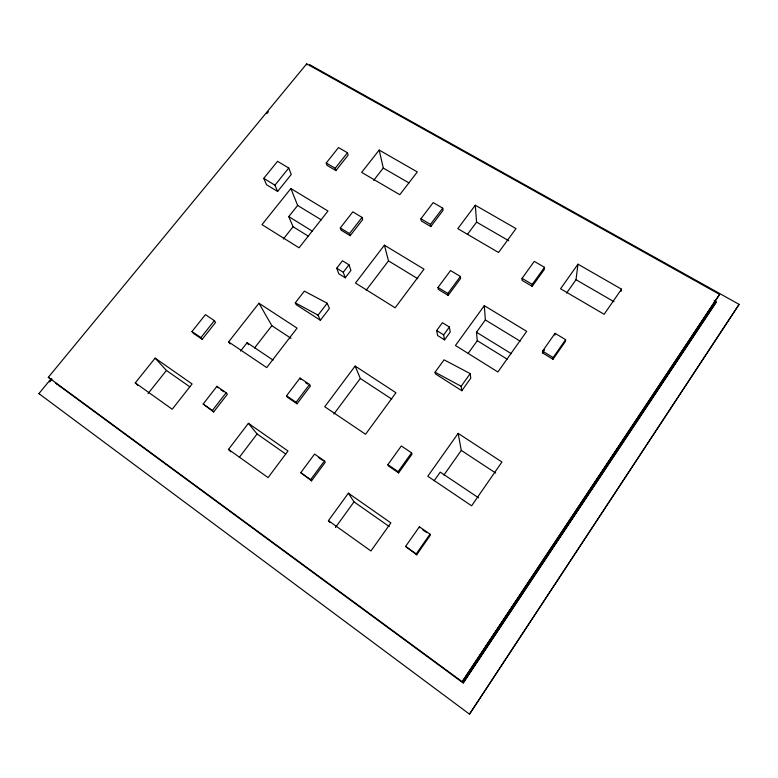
<?xml version="1.0" encoding="UTF-8"?>
<svg xmlns="http://www.w3.org/2000/svg" width="778" height="778" viewBox="0 0 778 778"><rect width="100%" height="100%" fill="white"/><g stroke="black" fill="none" stroke-linecap="round" stroke-linejoin="round"><path stroke-width="1.17" d="M522.048 278.359L522.028 280.352L532.201 286.353L544.386 269.344L544.503 267.311L534.282 261.369L522.048 278.359L532.269 284.378L532.201 286.353M542.461 352.852L542.567 351.121L555.054 333.324L565.625 339.675L565.412 341.454L552.993 359.271L542.461 352.852L544.532 349.906M554.889 335.124L555.054 333.324M552.993 359.271L553.148 357.559L565.625 339.675M566.569 293.111L576.021 279.72L577.966 264.18L621.515 289.173L620.99 291.468M714.107 300.814L716.217 302.01L715.877 302.768L463.182 682.996L55.724 383.223L56.473 383.817M719.592 294.395L462.181 681.713L48.324 377.301L306.678 63.845L719.592 294.395L462.181 681.713M309.955 65.702L309.654 64.7L739.1 304.373L469.504 714.155L38.9 393.6L51.241 378.614M739.1 304.373L469.504 714.155M716.217 302.01L463.182 682.996M621.515 289.173L604.136 314.283L560.549 288.774L577.966 264.18M416.687 554.802L416.23 553.897L430.001 534.136L419.381 526.774L405.601 546.419L416.687 554.802L430.399 535.128L430.001 534.136M434.153 480.736L440.231 472.129L478.558 497.823M443.917 475.057L461.286 450.404L458.154 433.385L501.936 461.986L471.614 505.807L427.793 476.253L458.154 433.385M461.821 390.731L461.14 386.277L470.204 373.615L444.053 359.825L435.058 372.234L435.408 373.868L461.821 390.731L470.768 378.205L470.204 373.615M398.637 472.888L398.112 471.643L411.581 452.835L401.322 445.969L387.852 464.67L388.416 465.944L398.637 472.888L412.039 454.158L411.581 452.835M532.269 284.378L544.503 267.311M468.307 353.163L477.293 340.686L476.476 332.235L485.355 319.943L484.315 305.676L526.696 331.34L497.881 371.981L455.451 345.481L484.315 305.676M335.474 527.523L354 501.859L348.369 493.184L328.433 520.667L329.843 522.408M444.539 339.869L443.664 334.89L449.402 327.032L442.419 322.705L436.682 330.533L437.635 335.551L444.539 339.869L450.199 332.099L449.402 327.032M311.56 480.833L310.655 479.637L324.445 460.936L314.555 454.08L300.775 472.684L311.56 480.833L325.282 462.21L324.445 460.936M448.157 295.387L447.865 293.462L460.391 276.462L450.52 270.54L437.995 287.452L438.325 289.397L448.157 295.387L460.625 278.456L460.391 276.462M333.84 414.1L360.331 378.478L355.138 366.068L324.747 406.738L365.553 434.27L395.944 392.734L355.138 366.068M467.403 234.45L476.574 222.109L475.3 205.236L516.009 228.606L498.542 252.49L457.804 228.654L475.3 205.236M297.031 403.792L296.087 402.294L309.556 384.458L299.997 378.05L286.528 395.798L287.51 397.315L297.031 403.792L310.441 386.024L309.556 384.458M430.817 226.554L430.458 224.404L442.731 208.154L433.181 202.601L420.908 218.774L421.297 220.942L430.817 226.554L443.032 210.371L442.731 208.154M239.303 457.367L257.08 433.959L248.396 423.32L228.499 449.383L230.842 451.843M366.263 290.145L388.494 260.863L384.4 245.177L355.497 283.046L395.117 307.796L424.01 269.169L384.4 245.177M345.257 277.804L350.927 270.423L348.991 264.812L342.466 260.766L336.728 268.206L338.8 273.778L345.257 277.804L343.254 272.271L336.728 268.206M320.38 320.273L318.056 315.168L327.198 303.245L304.373 291.128L295.3 302.817L296.224 304.675L320.38 320.273L329.405 308.477L327.198 303.245M343.254 272.271L348.991 264.812M213.658 411.951L212.365 410.502L226.126 392.754L216.906 386.355L203.155 404.015L213.658 411.951L227.351 394.271L226.126 392.754M350.188 235.685L349.517 233.585L362.052 217.402L352.823 211.859L340.278 227.964L340.997 230.084L350.188 235.685L362.684 219.561L362.052 217.402M254.562 347.951L271.853 325.7L258.957 303.235L228.606 341.902L229.996 343.886M240.558 351.063L247.103 342.68L273.107 360.117M373.693 180.35L383.282 168.048L379.178 150.057L361.653 172.385L399.795 194.704L417.309 171.948L379.178 150.057M283.357 239.011L293.073 226.738L288.764 216.615L297.643 205.441L290.875 188.548L261.982 224.638L299.073 247.803L327.976 211.013L290.875 188.548M202.212 339.315L200.909 337.594L214.349 320.643L205.421 314.652L191.981 331.525L193.323 333.266L202.212 339.315L215.594 322.423L214.349 320.643M335.901 170.577L335.182 168.262L347.465 152.78L338.508 147.567L326.225 162.991L326.974 165.315L335.901 170.577L348.136 155.133L347.465 152.78M148.034 393.6L166.434 370.454L155.114 358.123L135.284 382.893L137.862 385.382M277.62 191.466L291.264 174.476L288.755 168.029L277.551 161.318L263.742 178.376L266.533 184.707L277.62 191.466L274.935 185.174L263.742 178.376M274.935 185.174L288.755 168.029M266.844 113.617L268.391 111.74M49.704 381.979L52.019 379.158M435.058 372.234L461.14 386.277M295.3 302.817L318.056 315.168M383.282 168.048L409.004 182.956M476.574 222.109L508.763 240.752M576.021 279.72L614.027 301.738M326.225 162.991L335.182 168.262M420.908 218.774L430.458 224.404M340.278 227.964L349.517 233.585M437.995 287.452L447.865 293.462M542.567 351.121L553.148 357.559M297.643 205.441L321.343 219.902M388.494 260.863L417.815 278.748M485.355 319.943L520.219 341.221M288.764 216.615L312.455 231.212M476.476 332.235L511.36 353.718M293.073 226.738L308.253 236.133M477.293 340.686L507.188 359.183M436.682 330.533L443.664 334.89M258.957 303.235L297.079 328.141L266.708 367.595L228.606 341.902M360.331 378.478L391.762 399.114M271.853 325.7L291.04 338.333M461.286 450.404L495.664 473.043M305.676 382.834L307.582 384.108M191.981 331.525L200.909 337.594M286.528 395.798L296.087 402.294M387.852 464.67L398.112 471.643M220.923 389.817L223.685 391.723M318.397 457.435L322.335 460.158M422.707 529.789L426.548 532.463M155.114 358.123L192.088 383.962L172.22 409.238L135.284 382.893M248.396 423.32L287.986 450.987L268.07 477.614L228.499 449.383M348.369 493.184L390.867 522.894L370.941 550.989L328.433 520.667M166.434 370.454L189.754 386.792M257.08 433.959L285.643 453.963M354 501.859L389.263 526.56M203.155 404.015L212.365 410.502M300.775 472.684L310.655 479.637M405.601 546.419L416.23 553.897M38.9 393.6L39.659 394.174M48.324 377.301L49.092 377.914M216.906 386.355L218.171 387.901M247.103 342.68L248.425 344.693M299.997 378.05L300.921 379.635M419.381 526.774L419.819 527.795M306.678 63.845L306.999 64.885"/></g></svg>
